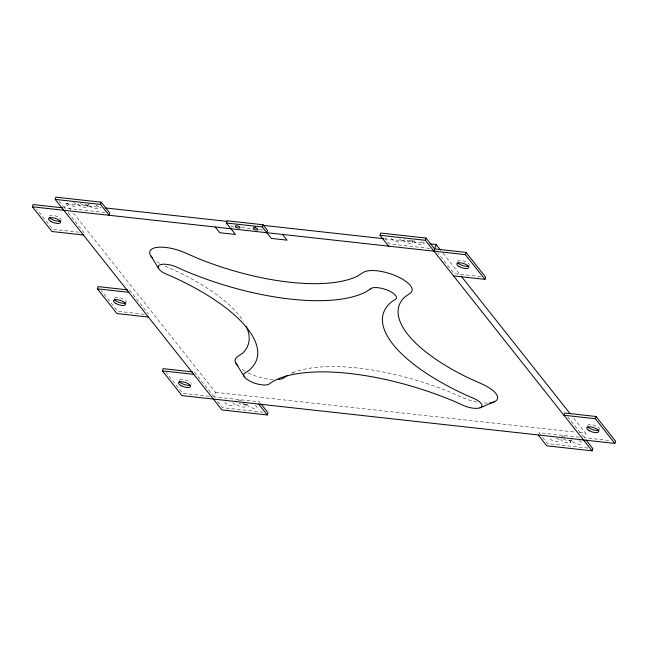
<?xml version="1.0" encoding="UTF-8"?>
<svg xmlns="http://www.w3.org/2000/svg" width="648" height="648" viewBox="0 0 648 648"><rect width="100%" height="100%" fill="white"/><g stroke="black" fill="none" stroke-linecap="round" stroke-linejoin="round"><path stroke-width="0.49" stroke-dasharray="3.24 2.43" d="M104.903 212.504L64.517 208.04L65.942 203.577L101.145 207.465M87.585 206.825L88.298 204.59M260.601 403.388L259.37 401.833L214.059 396.827L215.484 392.356L73.483 213.095M245.851 406.191L246.564 403.955M412.411 242.716L413.124 240.481A5.046 1.855 17.7 0 1 406.15 239.865M570.564 442.365L571.277 440.138M573.683 418.187L585.622 433.253L584.196 437.724L609.711 440.543M291.576 373.264L293.439 372.487M384.782 238.804L425.015 243.251M233.636 226.727L231.644 226.508L229.943 224.362M241.607 227.61L251.578 228.712M259.556 229.595L262.545 229.919M429.729 248.395L389.343 243.931L385.034 238.496M79.186 232.211L52.691 229.287L36.782 209.207M480.727 276.583L454.232 273.65L437.716 252.801M144.172 314.248L117.669 311.324L101.153 290.466M215.484 392.356L575.562 432.143M579.587 432.589L585.622 433.253M209.15 396.284L182.655 393.36L166.139 372.503M579.272 437.181L538.885 432.718L541.339 435.82M263.056 412.16L222.669 407.697L217.137 400.707M587.882 448.052L547.487 443.588L541.955 436.598M165.2 266.166L178.961 272.354A138.721 51.071 17.7 0 1 243.381 321.23M442.989 253.198L460.582 275.408M567.68 416.875L585.428 439.279M65.942 203.577L70.972 209.92M58.984 201.058L64.517 208.04M68.186 212.674L84.094 232.754M129.503 290.077L148.465 314.021M194.481 372.114L214.059 396.827M159.465 263.258A26.576 9.785 17.7 0 1 156.978 261.695M487.466 403.064A26.576 9.785 17.7 0 1 482.695 402.902M476.879 402.06A26.576 9.785 17.7 0 1 462.17 397.418L448.222 391.36A138.721 51.071 17.7 0 0 290.96 373.531M273.164 379.663A26.576 9.785 17.7 0 1 247.674 372.641M244.92 371.142A26.576 9.785 17.7 0 1 240.254 367.967M49.248 216.327A6.302 2.325 17.7 0 1 55.291 215.889A6.302 2.325 17.7 0 1 61.244 219.631M179.634 379.906A6.302 2.325 17.7 0 1 185.255 379.955A6.302 2.325 17.7 0 1 190.812 382.984M191.209 383.705A6.302 2.325 17.7 0 1 191.192 384.329M242.53 403.34A5.046 1.855 17.7 0 1 245.471 406.742A5.046 1.855 17.7 0 1 238.731 405.851A5.046 1.855 17.7 0 1 236.974 402.602M232.786 402.813A5.046 1.855 17.7 0 1 231.62 405.818A5.046 1.855 17.7 0 1 225.01 401.954M255.215 405.292A5.046 1.855 17.7 0 1 256.292 408.167A5.046 1.855 17.7 0 1 249.966 407.098A5.046 1.855 17.7 0 1 247.779 404.036M569.13 440.13A5.046 1.855 17.7 0 1 567.275 442.892A5.046 1.855 17.7 0 1 561.128 438.939M578.947 440.624A5.046 1.855 17.7 0 1 581.515 443.864A5.046 1.855 17.7 0 1 575.165 443.159A5.046 1.855 17.7 0 1 572.605 439.927M556.519 438.145A5.046 1.855 17.7 0 1 559.078 441.385A5.046 1.855 17.7 0 1 552.736 440.68A5.046 1.855 17.7 0 1 550.176 437.449M587.485 425.509A6.302 2.325 17.7 0 1 594.313 425.307A6.302 2.325 17.7 0 1 599.465 429.438M457.52 261.436A6.302 2.325 17.7 0 1 463.563 260.998A6.302 2.325 17.7 0 1 469.517 264.74M409.949 239.906A5.046 1.855 17.7 0 1 411.974 243.065A5.046 1.855 17.7 0 1 405.437 242.101A5.046 1.855 17.7 0 1 403.412 238.934M421.889 241.526A5.046 1.855 17.7 0 1 420.722 244.531A5.046 1.855 17.7 0 1 414.121 240.667M399.452 239.047A5.046 1.855 17.7 0 1 398.285 242.052A5.046 1.855 17.7 0 1 391.684 238.189M85.131 204.015A5.046 1.855 17.7 0 1 87.334 207.077A5.046 1.855 17.7 0 1 81.389 206.55A5.046 1.855 17.7 0 1 78.149 203.399M95.977 205.084A5.046 1.855 17.7 0 1 98.545 208.316A5.046 1.855 17.7 0 1 92.194 207.619A5.046 1.855 17.7 0 1 89.635 204.379M73.548 202.605A5.046 1.855 17.7 0 1 75.929 205.943A5.046 1.855 17.7 0 1 69.02 204.776A5.046 1.855 17.7 0 1 67.838 201.641M571.39 439.66A5.046 1.855 17.7 0 1 568.58 440.729A5.046 1.855 17.7 0 1 563.266 438.947M561.84 436.712A5.046 1.855 17.7 0 1 566.368 436.436M246.329 404.384A5.046 1.855 17.7 0 1 239.088 403.429M238.505 400.213A5.046 1.855 17.7 0 1 242.004 400.675M88.42 204.12A5.046 1.855 17.7 0 1 85.601 205.189A5.046 1.855 17.7 0 1 80.295 203.399M405.113 239.29A5.046 1.855 17.7 0 1 404.312 238.683M114.218 298.987A6.302 2.325 17.7 0 1 114.234 298.364M114.656 297.869A6.302 2.325 17.7 0 1 121.84 298.436A6.302 2.325 17.7 0 1 126.214 302.292"/><path stroke-width="0.97" d="M83.381 234.989L51.978 231.522L32.4 206.809L33.113 204.574L62.556 207.822M55.193 199.406L55.906 197.17L101.226 202.176L109.836 213.046L109.115 215.282L100.513 204.412L55.193 199.406L221.956 409.933L267.268 414.939L267.98 412.703L261.217 404.166M100.513 204.412L101.226 202.176M148.36 317.026L116.956 313.559L97.378 288.838L98.091 286.61L127.534 289.859M614.887 443.426L595.31 418.713L563.906 415.247L564.619 413.011L596.022 416.478L615.6 441.191L614.887 443.426L181.942 395.588L162.364 370.875L163.077 368.647L192.521 371.895M215.225 227.011L219.753 232.729L235.459 234.463L226.395 223.017L227.108 220.79L262.999 224.751L267.535 230.469L266.822 232.705M282.52 234.446L287.056 240.165L271.35 238.432L262.286 226.986L262.999 224.751M388.63 246.167L380.02 235.297L380.732 233.061L426.044 238.067L434.654 248.937L466.058 252.412L485.635 277.125L484.923 279.353L453.519 275.886M586.043 440.057L592.807 448.594L592.094 450.83L425.331 240.303L426.044 238.067M433.941 251.173L436.08 244.474L430.045 243.802M484.923 279.353L465.345 254.64L466.058 252.412M595.31 418.713L596.022 416.478M287.267 375.411L284.083 377.744A26.576 9.785 17.7 0 1 278.478 379.509M480.087 407.762L494.092 401.898M380.02 235.297L425.331 240.303M105.17 207.911L226.873 221.357M263.08 225.358L383.778 238.691M226.395 223.017L262.286 226.986M32.4 206.809L465.345 254.64M97.378 288.838L128.79 292.313M162.364 370.875L193.768 374.35M592.094 450.83L546.774 445.824L538.164 434.954M436.08 244.474L440.478 250.023M461.214 276.202L569.916 413.424M258.657 404.069L267.268 414.939M235.929 363.212L244.102 376.358M150.474 255.328L158.647 268.475M246.281 326.495A138.721 51.071 17.7 0 1 242.814 352.966L237.144 356.999A26.576 9.785 17.7 0 0 237.897 365.82M152.442 257.936A26.576 9.785 17.7 0 1 156.516 247.463A26.576 9.785 17.7 0 1 185.117 252.809L199.066 258.876A138.721 51.071 17.7 0 0 357.113 276.34L363.204 272.492A26.576 9.785 17.7 0 1 396.633 276.186A26.576 9.785 17.7 0 1 410.144 293.236L404.474 297.27A138.721 51.071 17.7 0 0 468.326 377.881L482.088 384.062A26.576 9.785 17.7 0 1 489.993 402.878M60.807 220.749A6.302 2.325 17.7 0 1 55.185 220.701A6.302 2.325 17.7 0 1 49.629 217.671M189.969 385.147A6.302 2.325 17.7 0 1 183.587 384.256A6.302 2.325 17.7 0 1 179.196 381.024M599.044 429.932A6.302 2.325 17.7 0 1 593.422 429.883A6.302 2.325 17.7 0 1 587.866 426.854M469.079 265.866A6.302 2.325 17.7 0 1 463.458 265.81A6.302 2.325 17.7 0 1 457.901 262.78M255.425 227.286A2.519 0.931 17.7 0 1 254.875 227.019M125.785 302.786A6.302 2.325 17.7 0 1 120.172 302.729A6.302 2.325 17.7 0 1 114.615 299.708M370.227 289.097L367.457 291.009A151.34 55.712 17.7 0 1 184.988 270.848L178.378 267.899A13.94 5.127 17.7 0 0 159.287 265.218A13.94 5.127 17.7 0 0 168.018 274.841L174.677 277.765A151.34 55.712 17.7 0 1 248.395 370.826L245.527 372.689A13.94 5.127 17.7 0 0 251.821 382.045A13.94 5.127 17.7 0 0 269.933 383.478L272.695 381.567A151.34 55.712 17.7 0 1 455.163 401.728L461.781 404.676A13.94 5.127 17.7 0 0 480.873 407.357A13.94 5.127 17.7 0 0 472.133 397.734L465.483 394.81A151.34 55.712 17.7 0 1 391.765 301.749L394.632 299.886A13.94 5.127 17.7 0 0 388.33 290.531A13.94 5.127 17.7 0 0 370.227 289.097M180.768 385.487A6.302 2.325 17.7 0 0 190.48 386.564A6.302 2.325 17.7 0 0 182.226 381.737A6.302 2.325 17.7 0 0 180.768 385.487M459.076 266.531A6.302 2.325 17.7 0 0 468.788 267.6A6.302 2.325 17.7 0 0 460.534 262.78A6.302 2.325 17.7 0 0 459.076 266.531M50.803 221.422A6.302 2.325 17.7 0 0 60.515 222.491A6.302 2.325 17.7 0 0 52.261 217.663A6.302 2.325 17.7 0 0 50.803 221.422M589.04 430.604A6.302 2.325 17.7 0 0 598.752 431.673A6.302 2.325 17.7 0 0 590.498 426.846A6.302 2.325 17.7 0 0 589.04 430.604M253.7 228.955A2.519 0.931 17.7 0 0 257.839 229.813A2.519 0.931 17.7 0 0 255.199 227.796A2.519 0.931 17.7 0 0 253.7 228.955M235.759 226.97A2.519 0.931 17.7 0 0 239.89 227.837A2.519 0.931 17.7 0 0 237.257 225.812A2.519 0.931 17.7 0 0 235.759 226.97M115.781 303.458A6.302 2.325 17.7 0 0 125.501 304.528A6.302 2.325 17.7 0 0 117.239 299.7A6.302 2.325 17.7 0 0 115.781 303.458"/></g></svg>
